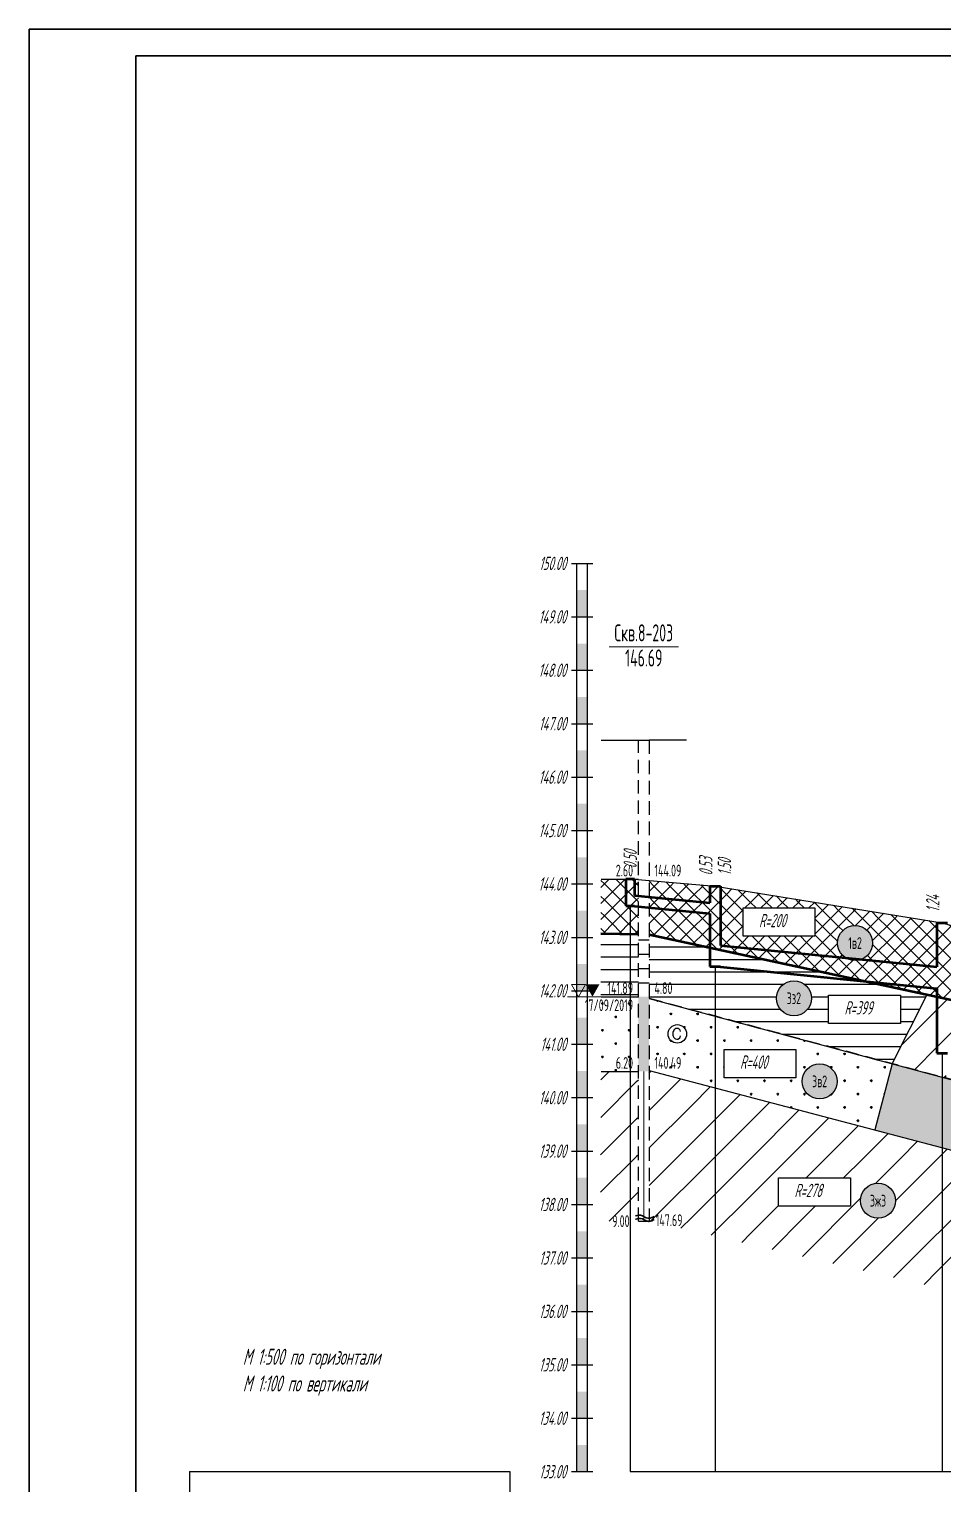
# Model space of a CAD drawing. Header units: metres. Extents: x -30 to 2050, y -671 to -251.
# Drawn here: x -30 to 141, y -522.8 to -250.5 of the extents above; entities that cross this region are included whole.
import ezdxf
from ezdxf.enums import TextEntityAlignment as Align

# ---------------------------------------------------------------- set-up
doc = ezdxf.new("R2010")
doc.units = ezdxf.units.M
doc.header["$LTSCALE"] = 0.2
doc.linetypes.add('штриховая', pattern=[19.05, 12.7, -6.35])
for name, color, linetype in [('Линейка', 7, 'Continuous'), ('МГТ_ИГ_Геология', 252, 'Continuous'), ('Проектная земля', 7, 'Continuous'), ('Таблица', 7, 'Continuous'), ('Трубы', 7, 'Continuous'), ('Узлы', 7, 'Continuous')]:
    doc.layers.add(name, color=color, linetype=linetype)
doc.layers.add('МГТ_ИГ_Вспомогательный', color=220, linetype='Continuous', lineweight=30)
doc.styles.get("Standard").update_dxf_attribs({"font": 'SPDS.shx', "width": 0.7, "oblique": 15, "height": 3})
doc.styles.add('Стиль Simplex', font='simplex.shx')
pattern_1 = [(45, (0, 14), (0, 21), [9.8995, -19.799]), (45, (14, 0), (0, 21), [9.8995, -19.799]), (45, (0, 0), (0, 21), [14.142, -15.5565]), (45, (10, 10), (0, 21), [15.556, -14.1425]), (45, (7, 0), (0, 21), [19.799, -9.8995]), (45, (0, 7), (0, 21), [19.799, -9.8995])]

# ---------------------------------------------------------------- blocks, each defined once
blk = doc.blocks.new('DN')
at = {"linetype": 'Continuous', "lineweight": 30, "flags": 128}
for points in [[(-0.126, -0.007), (-0.117, -0.002), (-0.073, 0.011), (-0.033, 0.011), (0.003, 0), (0.02, -0.007), (0.039, -0.019), (0.074, -0.037), (0.103, -0.043), (0.125, -0.048), (0.151, -0.043), (0.18, -0.036), (0.213, -0.019), (0.223, -0.012)], [(-0.126, -0.068), (-0.117, -0.063), (-0.073, -0.05), (-0.033, -0.05), (0.003, -0.059), (0.02, -0.067), (0.039, -0.079), (0.074, -0.098), (0.103, -0.103), (0.125, -0.108), (0.151, -0.103), (0.18, -0.095), (0.213, -0.079), (0.223, -0.072)]]:
    blk.add_lwpolyline(points, dxfattribs=at)
blk = doc.blocks.new('CCE')
at = {"layer": 'МГТ_ИГ_Геология', "linetype": 'Continuous', "flags": 128}
blk.add_lwpolyline([(0.238, 0.049), (0.229, 0.075), (0.212, 0.091), (0.196, 0.103), (0.17, 0.107), (0.147, 0.103), (0.131, 0.093), (0.119, 0.084), (0.112, 0.068), (0.103, 0.049), (0.096, 0.035), (0.096, 0.014), (0.096, -0.005), (0.096, -0.023), (0.1, -0.04), (0.114, -0.063), (0.131, -0.084), (0.142, -0.091), (0.168, -0.098), (0.191, -0.096), (0.203, -0.091), (0.226, -0.07), (0.233, -0.049), (0.238, -0.04), (0.238, -0.033)], dxfattribs=at)
at = {"layer": 'МГТ_ИГ_Геология', "linetype": 'Continuous'}
blk.add_circle((0.178, 0.004), 0.173, dxfattribs=at)
blk = doc.blocks.new('круг1_-30_2')
at = {"layer": 'МГТ_ИГ_Геология', "true_color": 0xffffff}
blk.add_hatch(color=7, dxfattribs=at).paths.add_polyline_path([(-0.327, 0, 1), (0.327, 0, 1)])
at = {"color": 7, "lineweight": 25}
blk.add_circle((0, 0), 0.327, dxfattribs=at)
at = {"color": 7, "lineweight": 25, "style": 'Стиль Simplex', "width": 0.590909}
blk.add_text('1в2', height=0.22, dxfattribs=at).set_placement((0, 0), align=Align.MIDDLE_CENTER)
blk = doc.blocks.new('круг3_-30_2')
at = {"true_color": 0xffffff}
blk.add_hatch(color=7, dxfattribs=at).paths.add_polyline_path([(-0.327, 0, 1), (0.327, 0, 1)])
at = {"color": 7, "lineweight": 25}
blk.add_circle((0, 0), 0.327, dxfattribs=at)
at = {"color": 7, "lineweight": 25, "style": 'Стиль Simplex', "width": 0.590909}
blk.add_text('3в2', height=0.22, dxfattribs=at).set_placement((0, 0), align=Align.MIDDLE_CENTER)
blk = doc.blocks.new('круг3_-26_3')
at = {"true_color": 0xffffff}
blk.add_hatch(color=7, dxfattribs=at).paths.add_polyline_path([(-0.327, 0, 1), (0.327, 0, 1)])
at = {"color": 7, "lineweight": 25}
blk.add_circle((0, 0), 0.327, dxfattribs=at)
at = {"color": 7, "lineweight": 25, "style": 'Стиль Simplex', "width": 0.590909}
blk.add_text('3ж3', height=0.22, dxfattribs=at).set_placement((0, 0), align=Align.MIDDLE_CENTER)
blk = doc.blocks.new('круг3_-25_2')
at = {"true_color": 0xffffff}
blk.add_hatch(color=7, dxfattribs=at).paths.add_polyline_path([(-0.327, 0, 1), (0.327, 0, 1)])
at = {"color": 7, "lineweight": 25}
blk.add_circle((0, 0), 0.327, dxfattribs=at)
at = {"color": 18, "lineweight": 25, "true_color": 0x000000, "style": 'Стиль Simplex', "width": 0.590909}
blk.add_text('3з2', height=0.22, dxfattribs=at).set_placement((0, 0), align=Align.MIDDLE_CENTER)
blk = doc.blocks.new('1233423')
at = {"layer": 'МГТ_ИГ_Геология'}
blk.add_lwpolyline([(116.63, 413.79), (130.08, 413.79), (130.08, 408.49), (116.63, 408.49)], close=True, dxfattribs=at)
at = {"layer": 'МГТ_ИГ_Геология', "insert": (119.62, 412.69), "char_height": 2.5, "attachment_point": 1}
blk.add_mtext_dynamic_manual_height_columns('R=399', width=10.097, gutter_width=15, heights=[0], dxfattribs=at)
blk = doc.blocks.new('234454')
at = {"layer": 'МГТ_ИГ_Геология'}
blk.add_lwpolyline([(116.63, 423.47), (130.08, 423.47), (130.08, 418.18), (116.63, 418.18)], close=True, dxfattribs=at)
at = {"layer": 'МГТ_ИГ_Геология', "insert": (119.62, 422.38), "char_height": 2.5, "attachment_point": 1}
blk.add_mtext_dynamic_manual_height_columns('R=278', width=10.097, gutter_width=15, heights=[0], dxfattribs=at)
blk = doc.blocks.new('23434')
at = {"layer": 'МГТ_ИГ_Геология'}
blk.add_lwpolyline([(116.63, 442.59), (130.08, 442.59), (130.08, 437.29), (116.63, 437.29)], close=True, dxfattribs=at)
at = {"layer": 'МГТ_ИГ_Геология', "insert": (119.62, 441.49), "char_height": 2.5, "attachment_point": 1}
blk.add_mtext_dynamic_manual_height_columns('R=400', width=10.097, gutter_width=15, heights=[0], dxfattribs=at)

msp = doc.modelspace()

# ---------------------------------------------------------------- hatches: boundary and pattern name
at = {"layer": 'МГТ_ИГ_Геология', "lineweight": 20}
h = msp.add_hatch(dxfattribs=at)
h.set_pattern_fill('GR24', color=256, scale=10, style=0, pattern_type=2)
h.set_pattern_definition([(225, (2.6834, -650.545), (3e-16, -3), [2.1213, -2.12134]), (315, (1.1834, -649.045), (3, 0), [2.1213, -2.12134]), (45, (-0.3166, -650.545), (0, 3), [2.1213, -2.12134]), (135, (1.1834, -652.045), (-3, 3e-16), [2.1213, -2.12134])])
h.paths.add_polyline_path([(84.04, -409.78), (82.5, -409.65), (77.02, -409.65), (77.01, -419.89), (84.04, -419.98)])
at = {"layer": 'МГТ_ИГ_Геология'}
h = msp.add_hatch(dxfattribs=at)
h.set_pattern_fill('GR24', color=256, scale=10, style=0, pattern_type=2)
h.set_pattern_definition([(225, (3, 0), (3e-16, -3), [2.1213, -2.12134]), (315, (1.5, 1.5), (3, 0), [2.1213, -2.12134]), (45, (0, 0), (0, 3), [2.1213, -2.12134]), (135, (1.5, -1.5), (-3, 3e-16), [2.1213, -2.12134])])
h.paths.add_polyline_path([(98.4, -410.95), (86.04, -409.91), (86.04, -420.01), (182.43, -440.87), (182.71, -425.84), (156.29, -425), (151.04, -424.25), (145.73, -419.24), (140.88, -417.8)])
h.paths.add_polyline_path([(103.62, -415.05), (117.06, -415.05), (117.06, -420.34), (103.62, -420.34)], flags=16)
h.paths.add_polyline_path([(127.87, -421.61, -1), (121.32, -421.61, -1)], flags=16)
h.paths.add_polyline_path([(122.53, -423.26), (126.66, -423.26), (126.66, -419.96), (122.53, -419.96)], flags=8)
h.paths.add_polyline_path([(105.82, -419.44), (113.37, -419.44), (114.41, -415.54), (106.86, -415.54)], flags=8)
h.paths.add_polyline_path([(177.17, -440.92), (181.98, -440.92), (181.98, -437.62), (177.17, -437.62)], flags=9)
h.paths.add_polyline_path([(176.92, -427.92), (181.98, -427.92), (181.98, -424.62), (176.92, -424.62)], flags=24)
h = msp.add_hatch(dxfattribs=at)
h.set_pattern_fill('GR07', color=256, scale=10, style=0, pattern_type=2)
h.set_pattern_definition([(0, (-0.4066, -650.545), (0, 7), [16.33, 0]), (0, (-0.4066, -648.215), (0, 7), [16.33, 0]), (0, (-0.4066, -645.875), (0, 7), [16.33, 0])])
h.paths.add_polyline_path([(84.04, -419.98), (77.01, -419.89), (77, -431.65), (84.04, -431.65)])
h.paths.add_polyline_path([(76.61, -431.7), (83.59, -431.7), (83.59, -428.4), (76.61, -428.4)], flags=9)
h = msp.add_hatch(dxfattribs=at)
h.set_pattern_fill('CONSIST', color=256, scale=0.84, angle=-45, style=0, pattern_type=2)
h.set_pattern_definition([(4e-05, (84.5974, -1850.545), (-2e-06, 2.667), [])])
h.paths.add_polyline_path([(84.05, -419.9), (86.05, -419.9), (86.04, -431.65), (84.04, -431.65)])
h = msp.add_hatch(dxfattribs=at)
h.set_pattern_fill('GR07', color=256, scale=10, style=0, pattern_type=2)
h.set_pattern_definition([(0, (-0.09, 0), (0, 7), [16.33, 0]), (0, (-0.09, 2.33), (0, 7), [16.33, 0]), (0, (-0.09, 4.67), (0, 7), [16.33, 0])])
h.paths.add_polyline_path([(86.04, -420.01), (86.04, -431.98), (131.54, -444.2), (138.06, -431.27)])
h.paths.add_polyline_path([(116.41, -431.95, -1), (109.87, -431.95, -1)], flags=16)
h.paths.add_polyline_path([(119.61, -431.4), (133.05, -431.4), (133.05, -436.69), (119.61, -436.69)], flags=16)
h.paths.add_polyline_path([(111.11, -433.6), (115.18, -433.6), (115.18, -430.3), (111.11, -430.3)], flags=8)
h.paths.add_polyline_path([(121.77, -435.74), (129.46, -435.74), (130.49, -431.89), (122.81, -431.89)], flags=8)
h.paths.add_polyline_path([(86.49, -431.7), (91.55, -431.7), (91.55, -428.4), (86.49, -428.4)], flags=24)
for color, points in [(5, [(75.44, -431.65), (74.14, -429.35), (76.74, -429.35)]), (256, [(84.04, -431.65), (86.04, -431.65), (86.04, -445.65), (84.04, -445.65)])]:
    msp.add_hatch(color=color, dxfattribs=at).paths.add_polyline_path(points)
h = msp.add_hatch(dxfattribs=at)
h.set_pattern_fill('GR28', color=256, scale=10, style=0, pattern_type=2)
h.set_pattern_definition([(90, (-0.3166, -650.465), (-2.5, 2.5), [0.11, -4.89]), (45, (-0.3166, -650.355), (-2.5, 2.5), [0.113137, -3.422397]), (0, (-0.2366, -650.275), (2.5, 2.5), [0.11, -4.89]), (315, (-0.1266, -650.275), (2.5, 2.5), [0.113137, -3.422397]), (90, (-0.0466, -650.465), (-2.5, 2.5), [0.11, -4.89]), (45, (-0.1266, -650.545), (-2.5, 2.5), [0.113137, -3.422397]), (0, (-0.2366, -650.545), (2.5, 2.5), [0.11, -4.89]), (315, (-0.3166, -650.465), (2.5, 2.5), [0.113137, -3.422397])])
h.paths.add_polyline_path([(84.04, -431.65), (77, -431.65), (76.99, -445.65), (84.04, -445.65)])
h.paths.add_polyline_path([(78.53, -445.7), (83.59, -445.7), (83.59, -442.4), (78.53, -442.4)], flags=9)
h.paths.add_polyline_path([(70.5, -435.92), (83.88, -435.92), (83.88, -430.89), (70.5, -430.89)], flags=9)
h = msp.add_hatch(dxfattribs=at)
h.set_pattern_fill('GR28', color=256, scale=10, style=0, pattern_type=2)
h.set_pattern_definition([(90, (0, 0.08), (-2.5, 2.5), [0.11, -4.89]), (45, (0, 0.19), (-2.5, 2.5), [0.113137, -3.422397]), (0, (0.08, 0.27), (2.5, 2.5), [0.11, -4.89]), (315, (0.19, 0.27), (2.5, 2.5), [0.113137, -3.422397]), (90, (0.27, 0.08), (-2.5, 2.5), [0.11, -4.89]), (45, (0.19, 0), (-2.5, 2.5), [0.113137, -3.422397]), (0, (0.08, 0), (2.5, 2.5), [0.11, -4.89]), (315, (0, 0.08), (2.5, 2.5), [0.113137, -3.422397])])
h.paths.add_polyline_path([(86.04, -431.98), (86.04, -445.44), (128.27, -456.58), (131.54, -444.2)])
h.paths.add_polyline_path([(89.59, -438.61, -1), (93.06, -438.61, -1)], flags=16)
h.paths.add_polyline_path([(91.22, -439.63), (90.89, -439.54), (90.85, -439.49), (90.96, -439.56), (91.22, -439.63), (91.52, -439.6), (91.57, -439.56), (91.45, -439.61)], flags=0)
h.paths.add_polyline_path([(100.07, -441.54), (113.51, -441.54), (113.51, -446.84), (100.07, -446.84)], flags=16)
h.paths.add_polyline_path([(121.23, -447.5, -1), (114.68, -447.5, -1)], flags=16)
h.paths.add_polyline_path([(115.76, -449.15), (120.14, -449.15), (120.14, -445.85), (115.76, -445.85)], flags=8)
h.paths.add_polyline_path([(102.27, -445.75), (110, -445.75), (110.99, -442.04), (103.26, -442.04)], flags=8)
h.paths.add_polyline_path([(86.49, -445.7), (93.72, -445.7), (93.72, -442.4), (86.49, -442.4)], flags=25)
h = msp.add_hatch(dxfattribs=at)
h.set_pattern_fill('GR38', color=256, scale=10, style=0, pattern_type=2)
h.set_pattern_definition(pattern_1)
h.paths.add_polyline_path([(182.43, -440.87), (138.06, -431.27), (131.54, -444.2), (182.43, -457.87)])
edge = h.paths.add_edge_path(flags=16)
edge.add_arc((164.19, -444.29), 0.381, 0, 360)
h.paths.add_polyline_path([(154.62, -446.38), (141.18, -446.38), (141.18, -441.08), (154.62, -441.08)], flags=16)
h.paths.add_polyline_path([(202.14, -441.57), (184.43, -440.87), (184.43, -457.87), (193.95, -458.46)])
edge = h.paths.add_edge_path(flags=16)
edge.add_arc((193.31, -448.08), 0.124, 0, 360)
h.paths.add_polyline_path([(229.82, -442.67), (202.14, -441.57), (193.95, -458.46), (218.21, -459.95), (217.32, -458.37), (219.92, -458.37), (218.99, -460), (229.82, -460.67)])
edge = h.paths.add_edge_path(flags=16)
edge.add_arc((217.47, -450.16), 0.395, 0, 360)
h.paths.add_polyline_path([(264.18, -444.05), (231.82, -442.67), (231.82, -460.67), (256.89, -460.05)])
edge = h.paths.add_edge_path(flags=16)
edge.add_arc((251.11, -449.54), 3.27, 0, 360)
h.paths.add_polyline_path([(291.13, -445.2), (264.18, -444.05), (256.89, -460.05), (291.13, -459.2)])
edge = h.paths.add_edge_path(flags=16)
edge.add_arc((275, -453.27), 3.27, -180, 0, ccw=False)
edge.add_arc((275, -453.27), 3.27, 126.4883, 180, ccw=False)
edge.add_line((273.05, -450.64), (263.68, -450.64))
edge.add_line((263.68, -450.64), (263.68, -445.34))
edge.add_line((263.68, -445.34), (277.13, -445.34))
edge.add_line((277.13, -445.34), (277.13, -450.64))
edge.add_line((277.13, -450.64), (276.95, -450.64))
edge.add_arc((275, -453.27), 3.27, 0, 53.5117, ccw=False)
h.paths.add_polyline_path([(334.75, -447), (293.13, -445.2), (293.13, -459.2), (314.84, -457.89)])
edge = h.paths.add_edge_path(flags=16)
edge.add_arc((306.8, -451.28), 3.27, 0, 360)
h.paths.add_polyline_path([(161.91, -445.94), (161.91, -442.64)], flags=16)
h.paths.add_polyline_path([(143.35, -445.54), (150.96, -445.54), (152.02, -441.58), (144.41, -441.58)], flags=0)
h.paths.add_polyline_path([(177.17, -440.92), (181.98, -440.92), (181.98, -437.62), (177.17, -437.62)], flags=16)
h.paths.add_polyline_path([(174.75, -457.92), (181.98, -457.92), (181.98, -454.62), (174.75, -454.62)])
h.paths.add_polyline_path([(191.03, -449.73), (191.03, -446.43)], flags=16)
h.paths.add_polyline_path([(184.88, -457.92), (189.94, -457.92), (189.94, -454.62), (184.88, -454.62)], flags=17)
h.paths.add_polyline_path([(215.19, -451.81), (215.19, -448.51)], flags=16)
h.paths.add_polyline_path([(222.14, -460.72), (229.37, -460.72), (229.37, -457.42), (222.14, -457.42)])
h.paths.add_polyline_path([(248.82, -451.19), (253.39, -451.19), (253.39, -447.89), (248.82, -447.89)], flags=0)
h.paths.add_polyline_path([(232.27, -460.72), (237.33, -460.72), (237.33, -457.42), (232.27, -457.42)])
h.paths.add_polyline_path([(272.72, -454.92), (277.28, -454.92), (277.28, -451.62), (272.72, -451.62)], flags=0)
h.paths.add_polyline_path([(265.86, -449.79), (273.47, -449.79), (274.53, -445.84), (266.92, -445.84)], flags=0)
h.paths.add_polyline_path([(277.84, -463.47), (290.97, -463.47), (290.97, -458.45), (277.84, -458.45)])
h.paths.add_polyline_path([(283.39, -459.25), (290.68, -459.25), (290.68, -455.95), (283.39, -455.95)], flags=16)
h.paths.add_polyline_path([(304.52, -452.93), (309.08, -452.93), (309.08, -449.63), (304.52, -449.63)], flags=0)
h.paths.add_polyline_path([(293.58, -459.25), (298.64, -459.25), (298.64, -455.95), (293.58, -455.95)])
h = msp.add_hatch(dxfattribs=at)
h.set_pattern_fill('GR38', color=256, scale=10, style=0, pattern_type=2)
h.set_pattern_definition(pattern_1)
h.paths.add_polyline_path([(125.6, -469.84, -1), (132.15, -469.84, -1)], flags=16)
h.paths.add_polyline_path([(123.71, -470.87), (110.27, -470.87), (110.27, -465.57), (123.71, -465.57)], flags=16)
h.paths.add_polyline_path([(184.43, -470.87), (184.43, -495.95), (184.5, -495.95), (229.22, -497.67), (229.82, -497.67), (229.82, -477.67)])
h.paths.add_polyline_path([(203.75, -483.94, -1), (197.21, -483.94, -1)], flags=16)
h.paths.add_polyline_path([(213, -482.34), (226.44, -482.34), (226.44, -487.63), (213, -487.63)], flags=16)
h.paths.add_polyline_path([(267.28, -473.26, -1), (273.82, -473.26, -1)], flags=16)
h.paths.add_polyline_path([(339.97, -463.23), (328.77, -463.23), (328.2, -462.21), (293.13, -459.2), (293.13, -481.2), (315.18, -478.81), (339.97, -479.23)])
h.paths.add_polyline_path([(321.79, -470.58, -1), (328.34, -470.58, -1)], flags=16)
h.paths.add_polyline_path([(363.15, -462.36), (361.85, -460.06), (364.45, -460.06)], flags=16)
h.paths.add_polyline_path([(392.91, -462.45), (391.61, -460.15), (394.21, -460.15)], flags=16)
h.paths.add_polyline_path([(414.9, -459.05), (413.6, -456.75), (416.2, -456.75)], flags=16)
h.paths.add_polyline_path([(126.59, -471.49), (131.16, -471.49), (131.16, -468.19), (126.59, -468.19)], flags=8)
h.paths.add_polyline_path([(112.47, -469.97), (120.06, -469.97), (121.11, -466.07), (113.51, -466.07)], flags=8)
h.paths.add_polyline_path([(86.72, -475.14), (93.94, -475.14), (93.94, -471.84), (86.72, -471.84)], flags=25)
h.paths.add_polyline_path([(176.92, -495.92), (181.98, -495.92), (181.98, -492.62), (176.92, -492.62)], flags=9)
h.paths.add_polyline_path([(176.92, -470.92), (181.98, -470.92), (181.98, -467.62), (176.92, -467.62)], flags=24)
h.paths.add_polyline_path([(198.2, -485.59), (202.77, -485.59), (202.77, -482.29), (198.2, -482.29)], flags=8)
h.paths.add_polyline_path([(215.2, -486.73), (222.8, -486.73), (223.84, -482.83), (216.25, -482.83)], flags=8)
h.paths.add_polyline_path([(224.55, -497.72), (229.37, -497.72), (229.37, -494.42), (224.55, -494.42)], flags=9)
h.paths.add_polyline_path([(224.55, -477.72), (229.37, -477.72), (229.37, -474.42), (224.55, -474.42)], flags=24)
h.paths.add_polyline_path([(184.88, -495.92), (192.11, -495.92), (192.11, -492.62), (184.88, -492.62)], flags=24)
h.paths.add_polyline_path([(268.27, -474.91), (272.83, -474.91), (272.83, -471.61), (268.27, -471.61)], flags=8)
h.paths.add_polyline_path([(253.6, -480.79), (258.27, -480.79), (258.27, -474.79), (253.6, -474.79)], flags=24)
h.paths.add_polyline_path([(285.62, -481.25), (290.68, -481.25), (290.68, -477.95), (285.62, -477.95)], flags=24)
h.paths.add_polyline_path([(277.84, -463.47), (290.97, -463.47), (290.97, -458.45), (277.84, -458.45)], flags=9)
h.paths.add_polyline_path([(232.27, -497.72), (239.49, -497.72), (239.49, -494.42), (232.27, -494.42)], flags=9)
h.paths.add_polyline_path([(322.78, -472.23), (327.35, -472.23), (327.35, -468.93), (322.78, -468.93)], flags=8)
h.paths.add_polyline_path([(334.46, -479.28), (339.52, -479.28), (339.52, -475.98), (334.46, -475.98)], flags=25)
h.paths.add_polyline_path([(326.68, -467.5), (339.81, -467.5), (339.81, -462.47), (326.68, -462.47)], flags=24)
h.paths.add_polyline_path([(293.58, -481.25), (300.87, -481.25), (300.87, -477.95), (293.58, -477.95)], flags=9)
h.paths.add_polyline_path([(344.97, -454.88), (352.56, -454.88), (353.6, -450.98), (346.01, -450.98)], flags=8)
h.paths.add_polyline_path([(342.42, -479.28), (349.65, -479.28), (349.65, -475.98), (342.42, -475.98)], flags=25)
h.paths.add_polyline_path([(342.42, -463.28), (347.48, -463.28), (347.48, -459.98), (342.42, -459.98)], flags=24)
h.paths.add_polyline_path([(428.59, -492.13), (435.88, -492.13), (435.88, -488.83), (428.59, -488.83)], flags=25)
h.paths.add_polyline_path([(428.59, -446.13), (435.88, -446.13), (435.88, -442.83), (428.59, -442.83)], flags=24)
h.paths.add_polyline_path([(420.63, -492.13), (425.69, -492.13), (425.69, -488.83), (420.63, -488.83)], flags=24)
h.paths.add_polyline_path([(420.63, -446.13), (425.69, -446.13), (425.69, -442.83), (420.63, -442.83)], flags=24)
h.paths.add_polyline_path([(412.56, -463.32), (425.94, -463.32), (425.94, -458.29), (412.56, -458.29)], flags=24)
h.paths.add_polyline_path([(428.59, -459.03), (433.65, -459.03), (433.65, -455.73), (428.59, -455.73)], flags=24)
h.paths.add_polyline_path([(418.65, -459.03), (425.69, -459.03), (425.69, -455.73), (418.65, -455.73)], flags=24)
h.paths.add_polyline_path([(406.56, -493.5), (413.85, -493.5), (413.85, -490.2), (406.56, -490.2)], flags=25)
h.paths.add_polyline_path([(405.94, -446.61), (413.23, -446.61), (413.23, -443.31), (405.94, -443.31)], flags=24)
h.paths.add_polyline_path([(398.6, -493.5), (403.66, -493.5), (403.66, -490.2), (398.6, -490.2)], flags=25)
h.paths.add_polyline_path([(390.57, -466.72), (403.95, -466.72), (403.95, -461.69), (390.57, -461.69)], flags=24)
h.paths.add_polyline_path([(406.56, -462.5), (411.62, -462.5), (411.62, -459.2), (406.56, -459.2)], flags=24)
h.paths.add_polyline_path([(396.37, -462.5), (403.66, -462.5), (403.66, -459.2), (396.37, -459.2)], flags=24)
h.paths.add_polyline_path([(376.8, -490.41), (384.03, -490.41), (384.03, -487.11), (376.8, -487.11)], flags=24)
h.paths.add_polyline_path([(368.84, -490.41), (373.9, -490.41), (373.9, -487.11), (368.84, -487.11)], flags=25)
h.paths.add_polyline_path([(361.06, -466.63), (374.19, -466.63), (374.19, -461.6), (361.06, -461.6)], flags=24)
h.paths.add_polyline_path([(376.8, -462.41), (381.62, -462.41), (381.62, -459.11), (376.8, -459.11)], flags=24)
h.paths.add_polyline_path([(366.67, -462.41), (373.9, -462.41), (373.9, -459.11), (366.67, -459.11)], flags=24)
h.paths.add_polyline_path([(182.43, -495.87), (182.43, -470.87), (86.04, -445.44), (86.04, -473.65), (86.13, -473.65)])
h.paths.add_polyline_path([(231.82, -477.67), (231.82, -497.59), (232.37, -497.56), (256.78, -496.17), (275.15, -484.48), (291.13, -481.2), (291.13, -459.2), (274.22, -459.62), (265.23, -465.38), (258.3, -469.72), (252.91, -472.85), (248.57, -474.97), (244.79, -476.3), (241.07, -477.05), (236.91, -477.44)])
h = msp.add_hatch(dxfattribs=at)
h.set_pattern_fill('GR38', color=256, scale=10, style=0, pattern_type=2)
h.set_pattern_definition([(45, (-0.317, -636.545), (0, 21), [9.8995, -19.799]), (45, (13.683, -650.545), (0, 21), [9.8995, -19.799]), (45, (-0.317, -650.545), (0, 21), [14.142, -15.5565]), (45, (9.683, -640.545), (0, 21), [15.556, -14.1425]), (45, (6.683, -650.545), (0, 21), [19.799, -9.8995]), (45, (-0.317, -643.545), (0, 21), [19.799, -9.8995])])
h.paths.add_polyline_path([(84.04, -445.65), (76.99, -445.65), (76.96, -473.65), (84.04, -473.64)])
h.paths.add_polyline_path([(77.87, -475.31), (82.93, -475.31), (82.93, -472.01), (77.87, -472.01)], flags=9)
h = msp.add_hatch(dxfattribs=at)
h.set_pattern_fill('GR29', color=256, scale=10, style=0, pattern_type=2)
h.set_pattern_definition([(197.87055, (4.614, 4.644), (-13.93858614, -4.643934418), [0.05431, -151.27925]), (197.87055, (2.314, 2.344), (-13.93858614, -4.643934418), [0.05431, -151.27925]), (270, (2.2626, 2.327), (4.646195, 3e-16), [0.054306, -4.58963]), (270, (4.5626, 4.627), (4.646195, 3e-16), [0.054306, -4.58963]), (342.12945, (4.563, 4.573), (130.09347064, -41.795409755), [0.05431, -151.27925]), (342.12945, (2.263, 2.273), (130.09347064, -41.795409755), [0.05431, -151.27925]), (53.95936, (4.614, 4.556), (23.2309769, 32.50754092), [0.05431, -63.120667]), (53.95936, (2.314, 2.256), (23.2309769, 32.50754092), [0.05431, -63.120667]), (126.04064, (2.3462, 2.3), (-13.93858614, 18.57573767), [0.054306, -63.12067]), (126.04064, (4.6462, 4.6), (-13.93858614, 18.57573767), [0.054306, -63.12067])])
h.paths.add_polyline_path([(131.54, -444.2), (128.27, -456.58), (182.43, -470.87), (182.43, -457.87)])
h.paths.add_polyline_path([(166.81, -461.97, -1), (160.26, -461.97, -1)], flags=16)
h.paths.add_polyline_path([(229.82, -460.67), (218.62, -460.67), (218.21, -459.95), (184.43, -457.87), (184.43, -470.87), (229.82, -477.67)])
h.paths.add_polyline_path([(215.89, -467.84, -1), (209.34, -467.84, -1)], flags=16)
h.paths.add_polyline_path([(187.96, -464.38, -1), (191.42, -464.38, -1)], flags=16)
h.paths.add_polyline_path([(265.23, -465.38), (274.22, -459.62), (231.82, -460.67), (231.82, -477.67), (236.91, -477.44), (241.07, -477.05), (244.79, -476.3), (248.57, -474.97), (252.91, -472.85), (258.3, -469.72)])
h.paths.add_polyline_path([(235.34, -469.18, -1), (238.81, -469.18, -1)], flags=16)
h.paths.add_polyline_path([(249.02, -464.3, -1), (255.56, -464.3, -1)], flags=16)
h.paths.add_polyline_path([(161.35, -463.62), (165.73, -463.62), (165.73, -460.32), (161.35, -460.32)], flags=8)
h.paths.add_polyline_path([(176.92, -470.92), (181.98, -470.92), (181.98, -467.62), (176.92, -467.62)], flags=9)
h.paths.add_polyline_path([(169.14, -462.14), (182.27, -462.14), (182.27, -457.11), (169.14, -457.11)], flags=24)
h.paths.add_polyline_path([(174.75, -457.92), (181.98, -457.92), (181.98, -454.62), (174.75, -454.62)], flags=24)
h.paths.add_polyline_path([(210.43, -469.49), (214.81, -469.49), (214.81, -466.19), (210.43, -466.19)], flags=8)
h.paths.add_polyline_path([(224.55, -477.72), (229.37, -477.72), (229.37, -474.42), (224.55, -474.42)], flags=9)
h.paths.add_polyline_path([(216.28, -464.94), (229.65, -464.94), (229.65, -459.91), (216.28, -459.91)], flags=24)
h.paths.add_polyline_path([(184.88, -470.92), (192.11, -470.92), (192.11, -467.62), (184.88, -467.62)], flags=24)
h.paths.add_polyline_path([(250.1, -465.95), (254.48, -465.95), (254.48, -462.65), (250.1, -462.65)], flags=8)
h.paths.add_polyline_path([(232.27, -477.72), (239.49, -477.72), (239.49, -474.42), (232.27, -474.42)], flags=9)

# ---------------------------------------------------------------- linework, layer by layer
at = {"layer": 'Линейка'}
for p, q in [((71.5, -350.55), (75.5, -350.55)), ((72.5, -520.55), (72.5, -350.55)), ((74.5, -520.55), (74.5, -350.55)), ((71.5, -360.55), (75.5, -360.55)), ((71.5, -370.55), (75.5, -370.55)), ((71.5, -380.55), (75.5, -380.55)), ((71.5, -390.55), (75.5, -390.55)), ((71.5, -400.55), (75.5, -400.55)), ((71.5, -410.55), (75.5, -410.55)), ((71.5, -420.55), (75.5, -420.55)), ((71.5, -430.55), (75.5, -430.55)), ((71.5, -440.55), (75.5, -440.55)), ((71.5, -450.55), (75.5, -450.55)), ((71.5, -460.55), (75.5, -460.55)), ((71.5, -470.55), (75.5, -470.55)), ((71.5, -480.55), (75.5, -480.55)), ((71.5, -490.55), (75.5, -490.55)), ((71.5, -500.55), (75.5, -500.55)), ((71.5, -510.55), (75.5, -510.55)), ((71.5, -520.55), (75.5, -520.55)), ((72.5, -520.55), (74.5, -520.55))]:
    msp.add_line(p, q, dxfattribs=at)
for points in [[(72.5, -360.55), (72.5, -355.55), (74.5, -360.55), (74.5, -355.55)], [(72.5, -370.55), (72.5, -365.55), (74.5, -370.55), (74.5, -365.55)], [(72.5, -380.55), (72.5, -375.55), (74.5, -380.55), (74.5, -375.55)], [(72.5, -390.55), (72.5, -385.55), (74.5, -390.55), (74.5, -385.55)], [(72.5, -400.55), (72.5, -395.55), (74.5, -400.55), (74.5, -395.55)], [(72.5, -410.55), (72.5, -405.55), (74.5, -410.55), (74.5, -405.55)], [(72.5, -420.55), (72.5, -415.55), (74.5, -420.55), (74.5, -415.55)], [(72.5, -430.55), (72.5, -425.55), (74.5, -430.55), (74.5, -425.55)], [(72.5, -440.55), (72.5, -435.55), (74.5, -440.55), (74.5, -435.55)], [(72.5, -450.55), (72.5, -445.55), (74.5, -450.55), (74.5, -445.55)], [(72.5, -460.55), (72.5, -455.55), (74.5, -460.55), (74.5, -455.55)], [(72.5, -470.55), (72.5, -465.55), (74.5, -470.55), (74.5, -465.55)], [(72.5, -480.55), (72.5, -475.55), (74.5, -480.55), (74.5, -475.55)], [(72.5, -490.55), (72.5, -485.55), (74.5, -490.55), (74.5, -485.55)], [(72.5, -500.55), (72.5, -495.55), (74.5, -500.55), (74.5, -495.55)], [(72.5, -510.55), (72.5, -505.55), (74.5, -510.55), (74.5, -505.55)], [(72.5, -520.55), (72.5, -515.55), (74.5, -520.55), (74.5, -515.55)]]:
    msp.add_solid(points, dxfattribs=at)
at = {"layer": 'МГТ_ИГ_Вспомогательный', "color": 0}
for points in [[(-30, -250.55), (2050, -250.55), (2050, -670.55), (-30, -670.55)], [(2045, -660.55), (-10, -660.55), (-10, -255.55), (2045, -255.55)]]:
    msp.add_lwpolyline(points, close=True, dxfattribs=at)
at = {"layer": 'МГТ_ИГ_Геология', "linetype": 'Continuous', "lineweight": 0}
for p, q in [((78.54, -366.15), (91.54, -366.15)), ((85.04, -445.65), (85.04, -473.65))]:
    msp.add_line(p, q, dxfattribs=at)
at = {"layer": 'МГТ_ИГ_Геология', "linetype": 'Continuous', "lineweight": 25}
for p, q in [((77.04, -383.65), (84.04, -383.65)), ((93.04, -383.65), (86.04, -383.65)), ((77.04, -409.65), (84.04, -409.65)), ((77.04, -431.65), (84.04, -431.65)), ((77.04, -445.65), (84.04, -445.65))]:
    msp.add_line(p, q, dxfattribs=at)
at = {"layer": 'МГТ_ИГ_Геология', "linetype": 'штриховая', "lineweight": 25}
for points in [[(84.04, -473.65), (84.04, -383.65), (84.04, -383.65), (84.04, -383.65)], [(84.04, -383.65), (86.04, -383.65), (86.04, -473.65)]]:
    msp.add_lwpolyline(points, dxfattribs=at)
at = {"layer": 'МГТ_ИГ_Геология'}
msp.add_lwpolyline([(103.62, -415.05), (117.06, -415.05), (117.06, -420.34), (103.62, -420.34)], close=True, dxfattribs=at)
at = {"layer": 'МГТ_ИГ_Геология', "linetype": 'Continuous', "lineweight": 50, "flags": 128}
for points in [[(84.04, -419.98), (77.01, -419.89)], [(86.04, -420.01), (182.43, -440.87), (184.43, -440.87), (229.82, -442.67), (231.82, -442.67), (291.13, -445.2), (293.13, -445.2), (339.97, -447.23), (341.97, -447.23), (374.35, -446.36), (376.35, -446.36), (404.11, -446.45), (406.11, -446.45), (426.1, -435.08), (428.1, -435.08), (493.63, -437.89)]]:
    msp.add_lwpolyline(points, dxfattribs=at)
at = {"layer": 'МГТ_ИГ_Геология', "color": 5, "linetype": 'Continuous', "lineweight": 0, "flags": 128}
msp.add_lwpolyline([(70.79, -431.65), (84.04, -431.65), (72.84, -431.65), (71.54, -429.35), (74.14, -429.35), (72.84, -431.65)], dxfattribs=at)
at = {"layer": 'МГТ_ИГ_Геология', "linetype": 'Continuous', "flags": 128}
msp.add_lwpolyline([(86.04, -431.98), (182.43, -457.87), (184.43, -457.87), (229.82, -460.67), (231.82, -460.67), (291.13, -459.2), (293.13, -459.2), (314.84, -457.89), (334.75, -447)], dxfattribs=at)
at = {"layer": 'МГТ_ИГ_Геология', "color": 5, "linetype": 'штриховая', "lineweight": 30, "flags": 128}
msp.add_lwpolyline([(86.04, -431.98), (182.43, -457.87), (184.43, -457.87), (229.82, -460.67), (231.82, -460.67), (291.13, -459.2), (293.13, -459.2), (339.97, -463.23), (341.97, -463.23), (374.35, -462.36), (376.35, -462.36), (404.11, -462.45), (406.11, -462.45), (426.1, -459.05), (428.14, -459.05), (493.48, -459.05)], dxfattribs=at)
at = {"layer": 'МГТ_ИГ_Геология', "linetype": 'Continuous', "lineweight": 25, "flags": 128}
for points in [[(131.54, -444.2), (138.06, -431.27)], [(86.04, -445.44), (182.43, -470.87), (184.43, -470.87), (229.82, -477.67), (231.82, -477.67)], [(131.54, -444.2), (128.27, -456.58)]]:
    msp.add_lwpolyline(points, dxfattribs=at)
at = {"layer": 'МГТ_ИГ_Геология', "linetype": 'Continuous', "lineweight": 25}
msp.add_lwpolyline([(84.04, -473.65), (86.04, -473.65)], dxfattribs=at)
at = {"layer": 'Проектная земля', "flags": 128}
for points in [[(82.5, -409.62), (98.4, -410.95)], [(98.4, -410.95), (140.88, -417.8)], [(140.88, -417.8), (145.73, -419.24), (151.04, -424.25), (156.25, -425)]]:
    msp.add_lwpolyline(points, dxfattribs=at)
at = {"layer": 'Таблица'}
for p, q in [((0, -520.55), (60, -520.55)), ((0, -520.55), (0, -600.55)), ((0, -520.55), (0, -650.55)), ((60, -520.55), (60, -535.55)), ((82.5, -520.55), (493.48, -520.55))]:
    msp.add_line(p, q, dxfattribs=at)
at = {"layer": 'Трубы', "lineweight": 50, "flags": 128}
for points in [[(83.3, -412.69), (97.4, -414.1)], [(83.3, -414.69), (97.4, -416.1)], [(99.4, -422.05), (139.88, -426.09)], [(99.4, -426.05), (139.88, -430.1)]]:
    msp.add_lwpolyline(points, dxfattribs=at)
at = {"layer": 'Узлы', "lineweight": 50}
for p, q in [((81.7, -409.62), (83.3, -409.62)), ((81.7, -409.62), (81.7, -414.64)), ((83.3, -409.62), (83.3, -412.69)), ((97.4, -410.95), (99.4, -410.95)), ((97.4, -410.95), (97.4, -414.1)), ((99.4, -410.95), (99.4, -422.05)), ((81.7, -414.64), (83.3, -414.64)), ((83.3, -414.69), (83.3, -414.64)), ((97.4, -416.1), (97.4, -426)), ((139.88, -417.8), (141.88, -417.8)), ((139.88, -417.8), (139.88, -426.09)), ((97.4, -426), (99.4, -426)), ((99.4, -426.05), (99.4, -426)), ((139.88, -430.1), (139.88, -442.25)), ((139.88, -442.25), (141.88, -442.25))]:
    msp.add_line(p, q, dxfattribs=at)
at = {"layer": 'Узлы'}
for p, q in [((82.5, -414.64), (82.5, -520.55)), ((98.4, -426), (98.4, -520.55)), ((140.88, -442.25), (140.88, -520.55))]:
    msp.add_line(p, q, dxfattribs=at)

# ---------------------------------------------------------------- block references
at = {"layer": 'МГТ_ИГ_Геология', "xscale": 10, "yscale": 10, "zscale": 10}
for name, p in [('круг1_-30_2', (124.59, -421.61)), ('круг3_-25_2', (113.14, -431.95)), ('CCE', (89.54, -438.65)), ('круг3_-30_2', (117.95, -447.5)), ('круг3_-26_3', (128.88, -469.84)), ('DN', (84.75, -472.65))]:
    msp.add_blockref(name, p, dxfattribs=at)
at = {"layer": 'МГТ_ИГ_Геология', "color": 2}
for name, p in [('1233423', (2.98, -845.18)), ('23434', (-16.56, -884.13)), ('234454', (-6.37, -889.05))]:
    msp.add_blockref(name, p, dxfattribs=at)

# ---------------------------------------------------------------- texts
at = {"layer": 'Линейка', "oblique": 15, "width": 0.7}
for s, p in [('150.00', (70.5, -350.55)), ('149.00', (70.5, -360.55)), ('148.00', (70.5, -370.55)), ('147.00', (70.5, -380.55)), ('146.00', (70.5, -390.55)), ('145.00', (70.5, -400.55)), ('144.00', (70.5, -410.55)), ('143.00', (70.5, -420.55)), ('142.00', (70.5, -430.55)), ('141.00', (70.5, -440.55)), ('140.00', (70.5, -450.55)), ('139.00', (70.5, -460.55)), ('138.00', (70.5, -470.55)), ('137.00', (70.5, -480.55)), ('136.00', (70.5, -490.55)), ('135.00', (70.5, -500.55)), ('134.00', (70.5, -510.55)), ('133.00', (70.5, -520.55))]:
    msp.add_text(s, height=2.5, dxfattribs=at).set_placement(p, align=Align.MIDDLE_RIGHT)
at = {"layer": 'МГТ_ИГ_Геология', "lineweight": 25, "style": 'Стиль Simplex', "width": 0.5625}
msp.add_text('Скв.8-203', height=3.2, dxfattribs=at).set_placement((85.04, -365.15), align=Align.CENTER)
msp.add_text('146.69', height=3.2, dxfattribs=at).set_placement((85.04, -366.65), align=Align.TOP_CENTER)
at = {"layer": 'МГТ_ИГ_Геология', "lineweight": 25, "style": 'Стиль Simplex', "width": 0.590909}
for s, p in [('2.60', (83.04, -409.15)), ('6.20', (83.04, -445.15))]:
    msp.add_text(s, height=2.2, dxfattribs=at).set_placement(p, align=Align.RIGHT)
for s, p in [('144.09', (87.04, -409.15)), ('140.49', (87.04, -445.15))]:
    msp.add_text(s, height=2.2, dxfattribs=at).set_placement(p)
at = {"layer": 'МГТ_ИГ_Геология', "color": 5, "lineweight": 25, "style": 'Стиль Simplex', "width": 0.590909}
msp.add_text('141.89', height=2.2, dxfattribs=at).set_placement((83.04, -431.15), align=Align.RIGHT)
msp.add_text('4.80', height=2.2, dxfattribs=at).set_placement((87.04, -431.15))
at = {"layer": 'МГТ_ИГ_Геология', "color": 5, "lineweight": 25, "true_color": 0x0000ff, "style": 'Стиль Simplex', "width": 0.590909}
msp.add_text('17/09/2019', height=2.2, dxfattribs=at).set_placement((83.04, -432.15), align=Align.TOP_RIGHT)
at = {"layer": 'МГТ_ИГ_Геология', "lineweight": 25, "style": 'Стиль Simplex', "width": 0.590909}
msp.add_text('9.00', height=2.2, dxfattribs=at).set_placement((82.38, -472.56), align=Align.TOP_RIGHT)
msp.add_text('147.69', height=2.2, dxfattribs=at).set_placement((87.27, -472.39), align=Align.TOP_LEFT)
at = {"layer": 'МГТ_ИГ_Геология', "insert": (106.61, -416.15), "char_height": 2.5, "attachment_point": 1}
msp.add_mtext_dynamic_manual_height_columns('R=200', width=10.097, gutter_width=15, heights=[0], dxfattribs=at)
at = {"layer": 'Таблица', "oblique": 15, "width": 0.7}
for s, p in [('М 1:500 по горизонтали', (10, -500.55)), ('М 1:100 по вертикали', (10, -505.55))]:
    msp.add_text(s, height=3, dxfattribs=at).set_placement(p)
at = {"layer": 'Узлы', "oblique": 15, "width": 0.7}
msp.add_text('0.50', height=2.5, rotation=90, dxfattribs=at).set_placement((82.5, -407.62), align=Align.MIDDLE_LEFT)
for s, p in [('0.53', (97.9, -408.95)), ('1.24', (140.38, -415.8))]:
    msp.add_text(s, height=2.5, rotation=90, dxfattribs=at).set_placement(p)
msp.add_text('1.50', height=2.5, rotation=90, dxfattribs=at).set_placement((98.9, -408.95), align=Align.TOP_LEFT)

doc.saveas('drawing.dxf')
